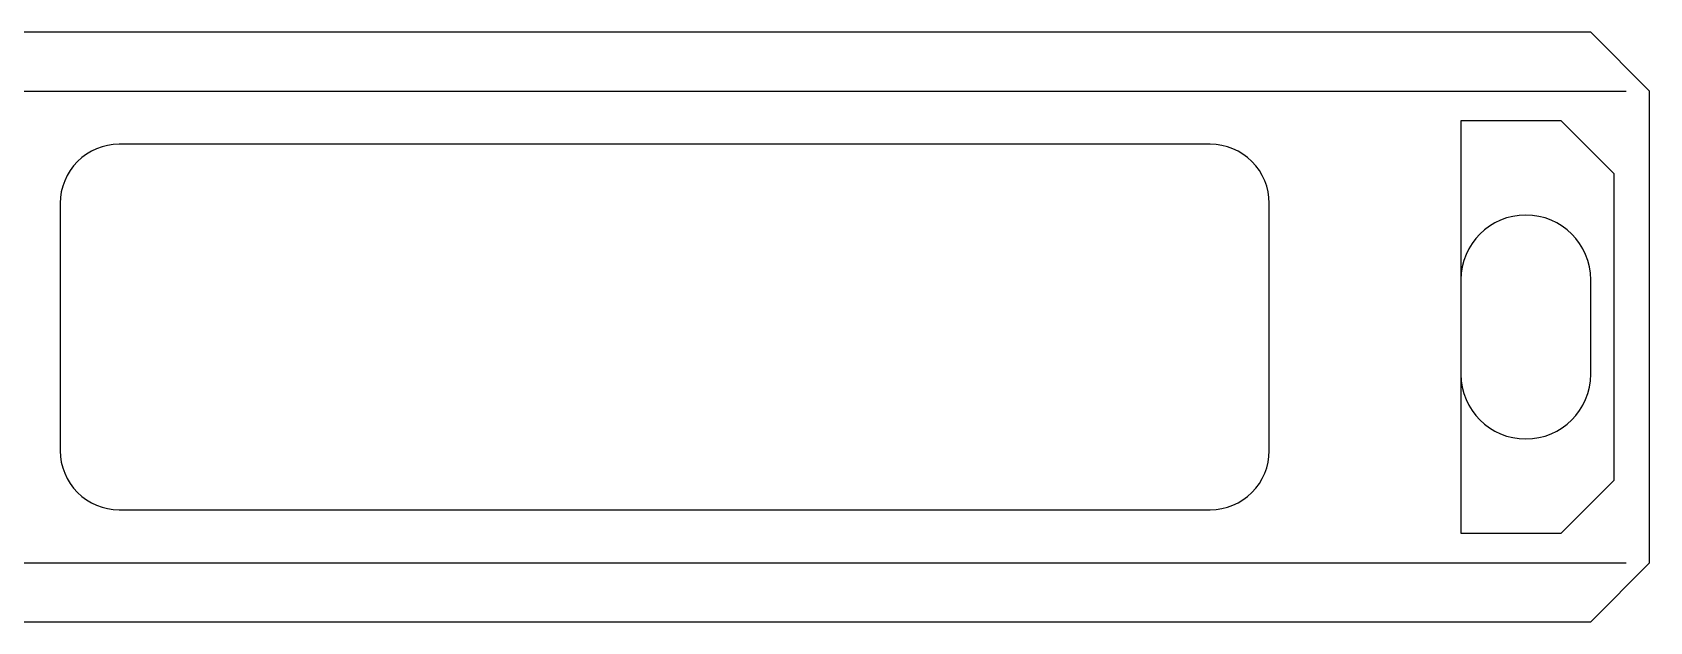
# Model space of a CAD drawing. Header units: millimetres. Extents: x 0 to 94.4, y -10 to 10.
# Drawn here: x 39.6 to 94.4, y -10 to 10 of the extents above; entities that cross this region are included whole.
import ezdxf

# ---------------------------------------------------------------- set-up
doc = ezdxf.new("R2010")
doc.units = ezdxf.units.MM
doc.layers.add('REF', color=8, linetype='Continuous')

msp = doc.modelspace()

# ---------------------------------------------------------------- linework, layer by layer
at = {"layer": 'REF'}
for p, q in [((0.2, 8), (93.6, 8)), ((0.2, -8), (93.6, -8))]:
    msp.add_line(p, q, dxfattribs=at)
for points in [[(0, -10), (92.4, -10), (94.4, -8), (94.4, 8), (92.4, 10), (0, 10)], [(88, -7), (91.4, -7), (93.2, -5.2), (93.2, 5.2), (91.4, 7), (88, 7)]]:
    msp.add_lwpolyline(points, close=True, dxfattribs=at)
for points in [[(42.5, -6.2), (79.5, -6.2, 0.414214), (81.5, -4.2), (81.5, 4.2, 0.414214), (79.5, 6.2), (42.5, 6.2, 0.414214), (40.5, 4.2), (40.5, -4.2, 0.414214)], [(92.4, -1.6), (92.4, 1.6, 1), (88, 1.6), (88, -1.6, 1)]]:
    msp.add_lwpolyline(points, format="xyb", close=True, dxfattribs=at)

doc.saveas('drawing.dxf')
